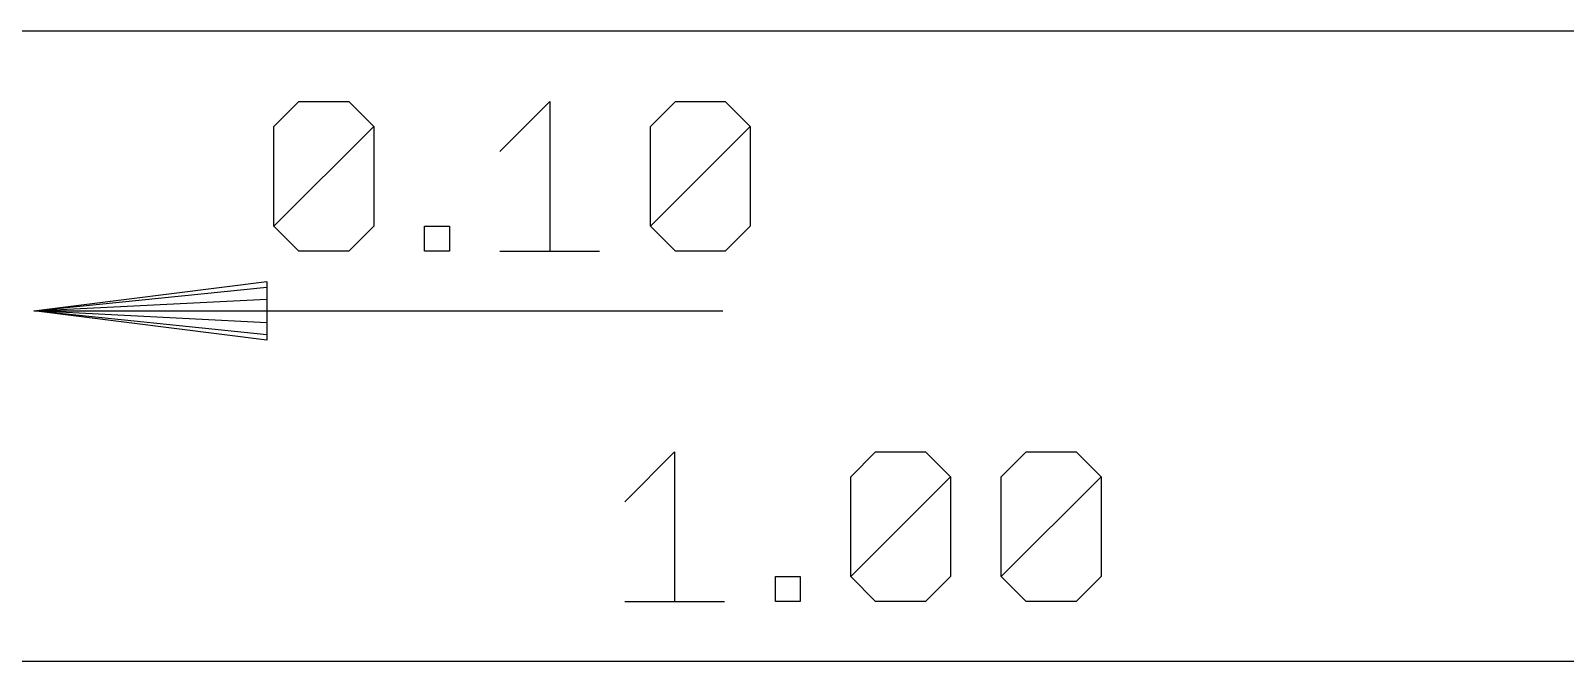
# Model space of a CAD drawing. Extents: x -6.7 to 60.2, y -8.8 to 34.8.
# Drawn here: x 3.84 to 20.52, y -6.86 to 0 of the extents above; entities that cross this region are included whole.
import ezdxf

# ---------------------------------------------------------------- set-up
doc = ezdxf.new("R2010")
doc.units = 0
for name, color, linetype in [('1', 22, 'CONTINUOUS'), ('16', 175, 'CONTINUOUS'), ('20', 7, 'CONTINUOUS'), ('47', 253, 'CONTINUOUS')]:
    doc.layers.add(name, color=color, linetype=linetype)

msp = doc.modelspace()

# ---------------------------------------------------------------- linework, layer by layer
at = {"layer": '1'}
msp.add_line((0, 0), (44.45, 0), dxfattribs=at)
at = {"layer": '16'}
msp.add_line((0, 0), (44.45, 0), dxfattribs=at)
at = {"layer": '20'}
msp.add_line((2.54, 0), (48.26, 0), dxfattribs=at)
at = {"layer": '47'}
for p, q in [((6.4862, -1.0415), (6.7574, -0.7703)), ((6.7574, -0.7703), (7.2997, -0.7703)), ((7.2997, -0.7703), (7.5709, -1.0415)), ((8.9419, -1.3126), (9.4843, -0.7703)), ((9.4843, -0.7703), (9.4843, -2.3973)), ((10.5791, -1.0415), (10.8503, -0.7703)), ((10.8503, -0.7703), (11.3926, -0.7703)), ((11.3926, -0.7703), (11.6638, -1.0415)), ((6.4862, -2.1261), (6.4862, -1.0415)), ((6.4862, -2.1261), (7.5709, -1.0415)), ((7.5709, -1.0415), (7.5709, -2.1261)), ((10.5791, -2.1261), (10.5791, -1.0415)), ((10.5791, -2.1261), (11.6638, -1.0415)), ((11.6638, -1.0415), (11.6638, -2.1261)), ((6.7574, -2.3973), (6.4862, -2.1261)), ((7.5709, -2.1261), (7.2997, -2.3973)), ((8.1234, -2.3973), (8.1234, -2.1261)), ((8.1234, -2.1261), (8.3945, -2.1261)), ((8.3945, -2.1261), (8.3945, -2.3973)), ((10.8503, -2.3973), (10.5791, -2.1261)), ((11.6638, -2.1261), (11.3926, -2.3973)), ((7.2997, -2.3973), (6.7574, -2.3973)), ((8.3945, -2.3973), (8.1234, -2.3973)), ((8.9419, -2.3973), (10.0266, -2.3973)), ((11.3926, -2.3973), (10.8503, -2.3973)), ((3.875, -3.048), (6.41, -2.7288)), ((3.875, -3.048), (6.41, -2.788)), ((6.41, -2.7288), (6.41, -3.3672)), ((3.875, -3.048), (6.41, -2.918)), ((3.875, -3.048), (11.3639, -3.048)), ((6.41, -3.3672), (3.875, -3.048)), ((6.41, -3.178), (3.875, -3.048)), ((6.41, -3.308), (3.875, -3.048)), ((10.2993, -5.1226), (10.8416, -4.5803)), ((10.8416, -4.5803), (10.8416, -6.2073)), ((12.755, -4.8515), (13.0262, -4.5803)), ((13.0262, -4.5803), (13.5685, -4.5803)), ((13.5685, -4.5803), (13.8397, -4.8515)), ((14.3922, -4.8515), (14.6633, -4.5803)), ((14.6633, -4.5803), (15.2057, -4.5803)), ((15.2057, -4.5803), (15.4768, -4.8515)), ((12.755, -5.9361), (12.755, -4.8515)), ((12.755, -5.9361), (13.8397, -4.8515)), ((13.8397, -4.8515), (13.8397, -5.9361)), ((14.3922, -5.9361), (14.3922, -4.8515)), ((14.3922, -5.9361), (15.4768, -4.8515)), ((15.4768, -4.8515), (15.4768, -5.9361)), ((11.9364, -6.2073), (11.9364, -5.9361)), ((11.9364, -5.9361), (12.2076, -5.9361)), ((12.2076, -5.9361), (12.2076, -6.2073)), ((13.0262, -6.2073), (12.755, -5.9361)), ((13.8397, -5.9361), (13.5685, -6.2073)), ((14.6633, -6.2073), (14.3922, -5.9361)), ((15.4768, -5.9361), (15.2057, -6.2073)), ((10.2993, -6.2073), (11.3839, -6.2073)), ((12.2076, -6.2073), (11.9364, -6.2073)), ((13.5685, -6.2073), (13.0262, -6.2073)), ((15.2057, -6.2073), (14.6633, -6.2073)), ((0.065, -6.858), (25.335, -6.858))]:
    msp.add_line(p, q, dxfattribs=at)

doc.saveas('drawing.dxf')
